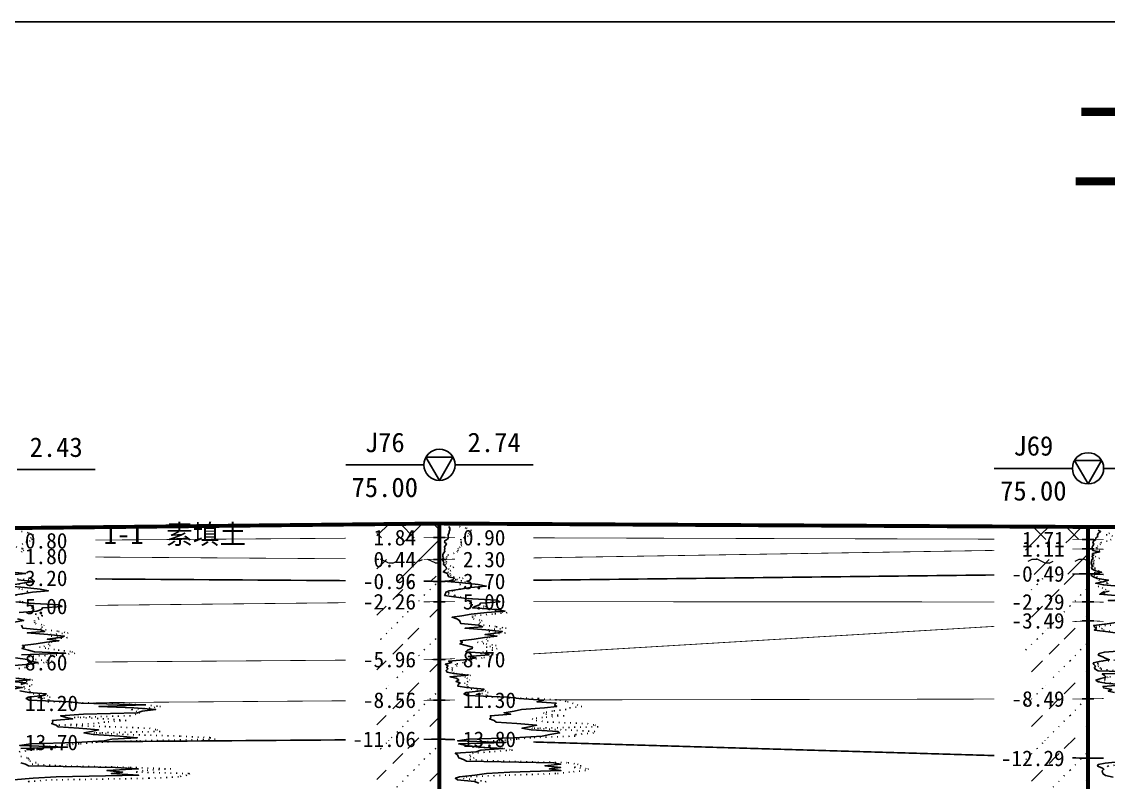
# Model space of a CAD drawing. Extents: x -37 to 3540, y -1485 to 297.
# Drawn here: x 1451.9 to 1591, y -1003.3 to -906 of the extents above; entities that cross this region are included whole.
import ezdxf
from ezdxf.enums import TextEntityAlignment as Align

# ---------------------------------------------------------------- set-up
doc = ezdxf.new("R2010")
doc.units = 0
doc.linetypes.add('DOT', pattern=[6.35, 0, -6.35])
doc.layers.get('0').update_dxf_attribs({"linetype": 'CONTINUOUS'})
for name, color, linetype in [('CURVE', 200, 'CONTINUOUS'), ('FRAME', 7, 'CONTINUOUS'), ('HOLE', 41, 'CONTINUOUS'), ('STRATUM', 241, 'CONTINUOUS')]:
    doc.layers.add(name, color=color, linetype=linetype)
doc.layers.add('HATCH', color=7, linetype='CONTINUOUS', lineweight=13)
doc.styles.add('ST', font='')
doc.styles.get('ST').set_extended_font_data('SimSun')
pattern_1 = [(45, (1459.3464, -1188), (-2.12132, 2.12132), [10, 0]), (135, (1459.3464, -1188), (-2.12132, -2.12132), [10, 0])]
pattern_2 = [(45, (1459.3464, -1188), (-4.24264, 4.24264), [10, 0]), (45, (1460.4074, -1191.182), (-2.12132, 6.36396), [3, -3])]
pattern_3 = [(45, (1459.3464, -1188), (-4.24264, 4.24264), [10, 0]), (45, (1460.4074, -1191.182), (-2.12132, 6.36396), [3, -3]), (26.565, (1460.4205, -1188.2536), (5.999823, 5.999812), [0.567, -12.849]), (0, (1459.8535, -1188.2536), (0, 6), [0.567, -5.433]), (26.565, (1457.765, -1188), (5.999823, 5.999812), [0.567, -12.849]), (0, (1458.272, -1187.7464), (0, 6), [0.567, -5.433]), (153.435, (1459.8535, -1188.2536), (-5.999818, -5e-06), [1.134, -12.2826]), (26.565, (1463.4205, -1185.2536), (5.999823, 5.999812), [0.567, -12.849]), (0, (1462.8535, -1185.2536), (0, 6), [0.567, -5.433]), (26.565, (1460.765, -1185), (5.999823, 5.999812), [0.567, -12.849]), (0, (1461.272, -1184.7464), (0, 6), [0.567, -5.433]), (153.435, (1462.8535, -1185.2536), (-5.999818, -5e-06), [1.134, -12.2826])]
pattern_4 = [(45, (1459.3464, -1188), (-7e-07, 6.99998), [1.97196, -7.92754]), (45, (1462.1593, -1185.171), (-7e-07, 6.99998), [1.99367, -7.90583]), (45, (1464.414, -1182.918), (-7e-07, 6.99998), [1.8136, -8.08588]), (26.565, (1459.3464, -1184.5), (7, 7), [0.0965, -15.55598]), (36.8699, (1460.0464, -1183.8), (7, 7), [0.19775, -34.80225]), (315, (1462.8464, -1181.024), (6.99998, 1e-06), [0.03305, -9.86644]), (26.565, (1462.8464, -1188), (7, 7), [0.14475, -15.50773]), (26.565, (1463.5464, -1187.3), (7, 7), [0.10528, -15.5472]), (90, (1463.8964, -1186.95), (-7, -5e-07), [0.02877, -6.97123]), (26.565, (1464.2464, -1186.6), (7, 7), [0.091, -31.21394]), (36.8699, (1464.9464, -1185.9), (7, 7), [0.1107, -34.8893]), (45, (1465.6464, -1185.2), (-2e-07, 6.99998), [0.10911, -9.79038]), (315, (1466.2605, -1184.452), (6.99998, 1e-06), [0.03305, -9.86644]), (36.8699, (1460.7464, -1183.1), (7, 7), [0.10224, -34.89776]), (53.1301, (1461.4464, -1182.4), (14, 21), [0.13438, -34.86562]), (53.1301, (1462.1464, -1181.7), (14, 21), [0.12625, -34.87375])]

# ---------------------------------------------------------------- blocks, each defined once
blk = doc.blocks.new('图头_剖面图A3')
at = {"style": 'ST'}
blk.add_text('工 程 地 质 剖 面 图', height=10, dxfattribs=at).set_placement((-15.09, 10.79), align=Align.MIDDLE_CENTER)
for tag, height, p in [('01_剖面号', 10, (64.41, 11.39)), ('03＿纵向比例', 4.6, (50.43, -5.28)), ('02_横向比例', 4.6, (-18.82, -5.99))]:
    blk.add_attdef(tag, text='', height=height, dxfattribs=at).set_placement(p, align=Align.MIDDLE_LEFT)
blk = doc.blocks.new('H_cpt_hole')
for p, q in [((-1.73, 1), (1.73, 1)), ((0, -2), (-1.73, 1)), ((1.73, 1), (0, -2))]:
    blk.add_line(p, q)
blk.add_circle((0, 0), 2)

msp = doc.modelspace()

# ---------------------------------------------------------------- hatches: boundary and pattern name
at = {"layer": 'HATCH'}
h = msp.add_hatch(dxfattribs=at)
h.set_pattern_fill('STT', color=50, style=0)
h.set_pattern_definition(pattern_1)
h.paths.add_polyline_path([(1505.39, -970.2), (1497.39, -970.28), (1497.39, -972.05), (1505.39, -972)])
h.paths.add_polyline_path([(1496.18, -973.48), (1502.88, -973.48), (1502.88, -970.55), (1496.18, -970.55)], flags=9)
h = msp.add_hatch(dxfattribs=at)
h.set_pattern_fill('FZNT', color=32, style=0)
h.set_pattern_definition(pattern_2)
h.paths.add_polyline_path([(1505.39, -972), (1497.39, -972.05), (1497.39, -974.74), (1505.39, -974.8)])
h.paths.add_polyline_path([(1496.18, -976.28), (1502.88, -976.28), (1502.88, -973.35), (1496.18, -973.35)], flags=9)
h.paths.add_polyline_path([(1496.18, -973.48), (1502.88, -973.48), (1502.88, -970.55), (1496.18, -970.55)], flags=9)
h = msp.add_hatch(dxfattribs=at)
h.set_pattern_fill('STT', color=50, style=0)
h.set_pattern_definition(pattern_1)
h.paths.add_polyline_path([(1588.41, -970.64), (1580.41, -970.6), (1580.41, -972.22), (1588.41, -972.24)])
h.paths.add_polyline_path([(1579.2, -973.73), (1585.89, -973.73), (1585.89, -970.81), (1579.2, -970.81)], flags=9)
h = msp.add_hatch(dxfattribs=at)
h.set_pattern_fill('YNFNT', color=251, style=0)
h.set_pattern_definition(pattern_3)
h.paths.add_polyline_path([(1588.41, -973.44), (1580.41, -973.57), (1580.41, -976.73), (1588.41, -976.64)])
h.paths.add_polyline_path([(1577.77, -978.13), (1585.9, -978.13), (1585.9, -975.2), (1577.77, -975.2)], flags=9)
h.paths.add_polyline_path([(1579.2, -974.93), (1585.89, -974.93), (1585.89, -972.01), (1579.2, -972.01)], flags=9)
h = msp.add_hatch(dxfattribs=at)
h.set_pattern_fill('FZNT', color=32, style=0)
h.set_pattern_definition(pattern_2)
h.paths.add_polyline_path([(1588.41, -972.24), (1580.41, -972.22), (1580.41, -973.57), (1588.41, -973.44)])
h.paths.add_polyline_path([(1579.2, -974.93), (1585.89, -974.93), (1585.89, -972.01), (1579.2, -972.01)], flags=9)
h.paths.add_polyline_path([(1579.2, -973.73), (1585.89, -973.73), (1585.89, -970.81), (1579.2, -970.81)], flags=9)
h = msp.add_hatch(dxfattribs=at)
h.set_pattern_fill('YNFNT', color=251, style=0)
h.set_pattern_definition(pattern_3)
h.paths.add_polyline_path([(1505.39, -974.8), (1497.39, -974.74), (1497.39, -977.54), (1505.39, -977.6)])
h.paths.add_polyline_path([(1494.75, -979.08), (1502.88, -979.08), (1502.88, -976.15), (1494.75, -976.15)], flags=9)
h.paths.add_polyline_path([(1496.18, -976.28), (1502.88, -976.28), (1502.88, -973.35), (1496.18, -973.35)], flags=9)
h = msp.add_hatch(dxfattribs=at)
h.set_pattern_fill('SZFT', color=52, style=0)
h.set_pattern_definition(pattern_4)
h.paths.add_polyline_path([(1505.39, -977.6), (1497.39, -977.54), (1497.39, -980.28), (1505.39, -980.2)])
h.paths.add_polyline_path([(1494.75, -981.68), (1502.88, -981.68), (1502.88, -978.75), (1494.75, -978.75)], flags=9)
h.paths.add_polyline_path([(1494.75, -979.08), (1502.88, -979.08), (1502.88, -976.15), (1494.75, -976.15)], flags=9)
h = msp.add_hatch(dxfattribs=at)
h.set_pattern_fill('SZFT', color=52, style=0)
h.set_pattern_definition(pattern_4)
h.paths.add_polyline_path([(1588.41, -976.64), (1580.41, -976.73), (1580.41, -980.24), (1588.41, -980.24)])
h.paths.add_polyline_path([(1577.77, -981.73), (1585.9, -981.73), (1585.9, -978.8), (1577.77, -978.8)], flags=9)
h.paths.add_polyline_path([(1577.77, -978.13), (1585.9, -978.13), (1585.9, -975.2), (1577.77, -975.2)], flags=9)
h = msp.add_hatch(dxfattribs=at)
h.set_pattern_fill('SZFT', color=52, style=0)
h.set_pattern_definition(pattern_4)
h.paths.add_polyline_path([(1505.39, -980.2), (1497.39, -980.28), (1497.39, -987.65), (1505.39, -987.6)])
h.paths.add_polyline_path([(1494.75, -989.08), (1502.88, -989.08), (1502.88, -986.15), (1494.75, -986.15)], flags=9)
h.paths.add_polyline_path([(1494.75, -981.68), (1502.88, -981.68), (1502.88, -978.75), (1494.75, -978.75)], flags=9)
h = msp.add_hatch(dxfattribs=at)
h.set_pattern_fill('SZFT', color=52, style=0)
h.set_pattern_definition(pattern_4)
h.paths.add_polyline_path([(1588.41, -980.24), (1587.66, -980.24), (1580.41, -980.24), (1580.41, -983.12), (1588.41, -982.64)])
h.paths.add_polyline_path([(1577.77, -984.13), (1585.9, -984.13), (1585.9, -981.2), (1577.77, -981.2)], flags=9)
h.paths.add_polyline_path([(1577.77, -981.73), (1585.9, -981.73), (1585.9, -978.8), (1577.77, -978.8)], flags=9)
h = msp.add_hatch(dxfattribs=at)
h.set_pattern_fill('SZFT', color=52, style=0)
h.set_pattern_definition(pattern_4)
h.paths.add_polyline_path([(1588.41, -982.64), (1580.41, -983.12), (1580.41, -992.66), (1588.41, -992.64)])
h.paths.add_polyline_path([(1577.77, -994.13), (1585.9, -994.13), (1585.9, -991.2), (1577.77, -991.2)], flags=9)
h.paths.add_polyline_path([(1577.77, -984.13), (1585.9, -984.13), (1585.9, -981.2), (1577.77, -981.2)], flags=9)
h = msp.add_hatch(dxfattribs=at)
h.set_pattern_fill('SZFT', color=52, style=0)
h.set_pattern_definition(pattern_4)
h.paths.add_polyline_path([(1505.39, -987.6), (1497.39, -987.65), (1497.39, -992.85), (1505.39, -992.8)])
h.paths.add_polyline_path([(1494.75, -994.28), (1502.88, -994.28), (1502.88, -991.35), (1494.75, -991.35)], flags=9)
h.paths.add_polyline_path([(1494.75, -989.08), (1502.88, -989.08), (1502.88, -986.15), (1494.75, -986.15)], flags=9)
h = msp.add_hatch(dxfattribs=at)
h.set_pattern_fill('SZFT', color=52, style=0)
h.set_pattern_definition(pattern_4)
h.paths.add_polyline_path([(1505.39, -992.8), (1497.39, -992.85), (1497.39, -997.85), (1505.39, -997.8)])
h.paths.add_polyline_path([(1493.32, -999.28), (1502.88, -999.28), (1502.88, -996.35), (1493.32, -996.35)], flags=9)
h.paths.add_polyline_path([(1494.75, -994.28), (1502.88, -994.28), (1502.88, -991.35), (1494.75, -991.35)], flags=9)
h = msp.add_hatch(dxfattribs=at)
h.set_pattern_fill('SZFT', color=52, style=0)
h.set_pattern_definition(pattern_4)
h.paths.add_polyline_path([(1588.41, -992.64), (1580.41, -992.66), (1580.41, -1000), (1588.41, -1000.24)])
h.paths.add_polyline_path([(1576.34, -1001.73), (1585.9, -1001.73), (1585.9, -998.8), (1576.34, -998.8)], flags=9)
h.paths.add_polyline_path([(1577.77, -994.13), (1585.9, -994.13), (1585.9, -991.2), (1577.77, -991.2)], flags=9)
h = msp.add_hatch(dxfattribs=at)
h.set_pattern_fill('SZFT', color=52, style=0)
h.set_pattern_definition(pattern_4)
h.paths.add_polyline_path([(1505.39, -997.8), (1497.39, -997.85), (1497.39, -1005.45), (1505.39, -1005.4)])
h.paths.add_polyline_path([(1493.32, -1006.88), (1502.88, -1006.88), (1502.88, -1003.95), (1493.32, -1003.95)], flags=9)
h.paths.add_polyline_path([(1493.32, -999.28), (1502.88, -999.28), (1502.88, -996.35), (1493.32, -996.35)], flags=9)
h = msp.add_hatch(dxfattribs=at)
h.set_pattern_fill('SZFT', color=52, style=0)
h.set_pattern_definition(pattern_4)
h.paths.add_polyline_path([(1588.41, -1000.24), (1580.41, -1000), (1580.41, -1006.34), (1588.41, -1006.44)])
h.paths.add_polyline_path([(1576.34, -1007.93), (1585.9, -1007.93), (1585.9, -1005), (1576.34, -1005)], flags=9)
h.paths.add_polyline_path([(1576.34, -1001.73), (1585.9, -1001.73), (1585.9, -998.8), (1576.34, -998.8)], flags=9)

# ---------------------------------------------------------------- linework, layer by layer
at = {"layer": 'CURVE', "color": 30, "linetype": 'Continuous'}
for points in [[(1506.61, -970.6), (1506.73, -970.8), (1506.72, -971), (1506.62, -971.2), (1506.65, -971.4), (1506.51, -971.6), (1506.5, -971.8), (1506.56, -972), (1506.4, -972.2), (1506.06, -972.4), (1506.05, -972.6), (1506.31, -972.8), (1506.17, -973), (1506.04, -973.2), (1506.1, -973.4), (1506.04, -973.6), (1506.06, -973.8), (1505.91, -974), (1505.81, -974.2), (1505.84, -974.4), (1505.89, -974.6), (1505.8, -974.8), (1505.88, -975), (1505.97, -975.2), (1505.91, -975.4), (1506.08, -975.6), (1506.25, -975.8), (1506.3, -976), (1506.07, -976.2), (1505.88, -976.4), (1506.41, -976.6), (1506.45, -976.8), (1506.58, -977), (1507.32, -977.2), (1507.12, -977.4), (1506.42, -977.6), (1508.33, -977.8), (1510.33, -978), (1511.39, -978.2), (1509.36, -978.4), (1508.08, -978.6), (1506.65, -978.8), (1506.19, -979), (1506.16, -979.2), (1506.04, -979.4), (1507.24, -979.6), (1508.86, -979.8), (1512.71, -980), (1513.14, -980.2), (1510.64, -980.4), (1510.53, -980.6), (1509.91, -980.8), (1509.64, -981), (1512.7, -981.2), (1513.8, -981.4), (1511.47, -981.6), (1509.43, -981.8), (1508.25, -982), (1507.01, -982.2), (1507.63, -982.4), (1507.97, -982.6), (1508.04, -982.8), (1508.14, -983), (1510.44, -983.2), (1510.91, -983.4), (1508.68, -983.6), (1511.31, -983.8), (1513.43, -984), (1512.89, -984.2), (1511.24, -984.4), (1512.75, -984.6), (1511.17, -984.8), (1509.85, -985), (1508.06, -985.2), (1508.32, -985.4), (1508.01, -985.6), (1508.83, -985.8), (1509.62, -986), (1509.59, -986.2), (1508.96, -986.4), (1508.75, -986.6), (1511.19, -986.8), (1511.73, -987), (1509.08, -987.2), (1510.07, -987.4), (1509.01, -987.6), (1506.55, -987.8), (1506.96, -988), (1506.16, -988.2), (1506.47, -988.4), (1506.32, -988.6), (1506.47, -988.8), (1506.23, -989), (1506.36, -989.2), (1507.21, -989.4), (1509.05, -989.6), (1506.73, -989.8), (1507.53, -990), (1507.86, -990.2), (1507.51, -990.4), (1508.04, -990.6), (1507.78, -990.8), (1507.73, -991), (1508.89, -991.2), (1511.11, -991.4), (1510.71, -991.6), (1508.8, -991.8), (1508.53, -992), (1508.93, -992.2), (1514.15, -992.4), (1515.57, -992.6), (1518.74, -992.8), (1517.87, -993), (1520.35, -993.2), (1520.13, -993.4), (1520.41, -993.6), (1518.82, -993.8), (1515.88, -994), (1514.95, -994.2), (1513.66, -994.4), (1514.52, -994.6), (1511.92, -994.8), (1511.98, -995), (1511.8, -995.2), (1512.39, -995.4), (1512.63, -995.6), (1515.29, -995.8), (1517.82, -996), (1516.91, -996.2), (1515.94, -996.4), (1517.14, -996.6), (1520.53, -996.8), (1520.76, -997), (1519.52, -997.2), (1518.54, -997.4), (1514.96, -997.6), (1509.12, -997.8), (1507.72, -998), (1513.86, -998.2), (1507.87, -998.4), (1508.78, -998.6), (1510.42, -998.8), (1513.52, -999), (1510.7, -999.2), (1510.08, -999.4), (1507.42, -999.6), (1507.72, -999.8), (1507.79, -1000), (1507.88, -1000.2), (1508.47, -1000.4), (1508.84, -1000.6), (1520, -1000.8), (1520.89, -1001), (1518.88, -1001.2), (1520.89, -1001.4), (1519.47, -1001.6), (1520.94, -1001.8), (1514.39, -1002), (1511.43, -1002.2), (1509.94, -1002.4), (1507.94, -1002.6), (1507.44, -1002.8), (1507.68, -1003), (1509.86, -1003.2), (1510.41, -1003.4)], [(1589.71, -971.04), (1590.02, -971.24), (1589.74, -971.44), (1589.61, -971.64), (1589.67, -971.84), (1589.4, -972.04), (1589.42, -972.24), (1589.11, -972.44), (1589.01, -972.64), (1589.14, -972.84), (1589.02, -973.04), (1588.92, -973.24), (1588.94, -973.44), (1589.03, -973.64), (1589.91, -973.84), (1588.99, -974.04), (1588.96, -974.24), (1588.95, -974.44), (1589.06, -974.64), (1588.88, -974.84), (1588.85, -975.04), (1588.83, -975.24), (1588.87, -975.44), (1588.98, -975.64), (1588.85, -975.84), (1588.95, -976.04), (1589.36, -976.24), (1590.16, -976.44), (1588.93, -976.64), (1588.79, -976.84), (1589.12, -977.04), (1589.59, -977.24), (1591.02, -977.44), (1590.35, -977.64), (1589.39, -977.84), (1590.38, -978.04), (1592.78, -978.24)], [(1450.19, -976.4), (1452.44, -976.6), (1450.01, -976.8)], [(1451.39, -977.4), (1453.52, -977.6), (1452.26, -977.8), (1451.06, -978)], [(1450.36, -978.2), (1452.27, -978.4), (1454.27, -978.6), (1455.33, -978.8), (1453.3, -979), (1452.02, -979.2), (1450.59, -979.4)], [(1591.1, -978.84), (1590.29, -979.04), (1589.9, -979.24), (1592.38, -979.44)], [(1451.18, -980.2), (1452.8, -980.4), (1456.65, -980.6), (1457.08, -980.8), (1454.58, -981), (1454.47, -981.2), (1453.85, -981.4), (1451.58, -981.6)], [(1595.34, -979.84), (1590.99, -980.04), (1595.82, -980.24)], [(1451.37, -982.4), (1452.19, -982.6), (1450.95, -982.8)], [(1451.91, -983.2), (1451.98, -983.4), (1452.08, -983.6), (1454.38, -983.8), (1454.85, -984), (1452.62, -984.2), (1455.25, -984.4), (1457.37, -984.6), (1456.83, -984.8), (1455.18, -985), (1456.69, -985.2), (1455.11, -985.4), (1453.79, -985.6), (1452, -985.8), (1452.26, -986), (1451.95, -986.2), (1452.77, -986.4), (1453.56, -986.6), (1457.53, -986.8), (1451.9, -987)], [(1592.26, -982.84), (1590.86, -983.04), (1589.15, -983.24), (1589.28, -983.44), (1589.49, -983.64), (1589.22, -983.84), (1590.99, -984.04), (1592.2, -984.24)], [(1451.13, -987.4), (1452.67, -987.6), (1453.02, -987.8), (1454.01, -988), (1452.95, -988.2), (1450.49, -988.4)], [(1593.33, -986.44), (1590.51, -986.64), (1589.82, -986.84), (1589.72, -987.04), (1590.32, -987.24), (1590.6, -987.44), (1591.15, -987.64), (1589.85, -987.84), (1589.07, -988.04), (1589.17, -988.24), (1589.36, -988.44), (1589.23, -988.64), (1589.33, -988.84), (1589.7, -989.04), (1596.66, -989.24), (1590.23, -989.44), (1590.53, -989.64), (1590.72, -989.84), (1590.03, -990.04), (1589.42, -990.24), (1589.72, -990.44), (1590.64, -990.64), (1592.98, -990.84), (1590.34, -991.04), (1590.41, -991.24), (1591.45, -991.44), (1590.99, -991.64), (1591.79, -991.84)], [(1451.15, -990), (1452.99, -990.2), (1450.67, -990.4), (1452.47, -990.6), (1451.8, -990.8)], [(1450.45, -991), (1451.98, -991.2), (1450.72, -991.4)], [(1451.67, -991.6), (1452.83, -991.8), (1455.05, -992), (1454.65, -992.2), (1452.74, -992.4), (1452.47, -992.6), (1452.87, -992.8), (1458.09, -993), (1459.51, -993.2), (1467.68, -993.4), (1461.81, -993.6), (1466.29, -993.8), (1469.07, -994), (1467.35, -994.2), (1466.76, -994.4), (1459.82, -994.6), (1456.89, -994.8), (1457.6, -995), (1458.46, -995.2), (1455.86, -995.4), (1455.92, -995.6), (1455.74, -995.8), (1456.33, -996), (1456.57, -996.2), (1459.23, -996.4), (1461.76, -996.6), (1460.85, -996.8), (1459.88, -997), (1461.08, -997.2), (1464.47, -997.4), (1466.7, -997.6), (1463.46, -997.8), (1462.48, -998), (1458.9, -998.2), (1453.06, -998.4), (1451.66, -998.6), (1457.8, -998.8), (1451.81, -999)], [(1451.82, -1000.8), (1452.41, -1001), (1452.78, -1001.2), (1463.94, -1001.4), (1466.83, -1001.6), (1462.82, -1001.8), (1464.83, -1002), (1463.41, -1002.2), (1466.88, -1002.4), (1456.33, -1002.6), (1453.37, -1002.8), (1450.88, -1003)], [(1592.76, -1000.64), (1590.61, -1000.84), (1589.7, -1001.04), (1589.64, -1001.24), (1590.19, -1001.44), (1590.45, -1001.64), (1590.23, -1001.84), (1590.27, -1002.04), (1590.36, -1002.24), (1590.64, -1002.44), (1591.64, -1002.64)]]:
    msp.add_lwpolyline(points, dxfattribs=at)
at = {"layer": 'CURVE', "color": 100, "linetype": 'DOT', "ltscale": 0.1}
for points in [[(1507.95, -970.6), (1508.86, -970.8), (1509.45, -971), (1509.44, -971.2), (1509.1, -971.4), (1509.31, -971.6), (1509.07, -971.8), (1508.58, -972), (1508.11, -972.2), (1508.17, -972.4), (1508.15, -972.6), (1508.16, -972.8), (1508.26, -973), (1508.01, -973.2), (1507.83, -973.4), (1507.77, -973.6), (1507.71, -973.8), (1507.27, -974), (1506.51, -974.2), (1506.35, -974.4), (1506.29, -974.6), (1506.17, -974.8), (1506.24, -975), (1506.31, -975.2), (1506.17, -975.4), (1506.75, -975.6), (1507.21, -975.8), (1506.53, -976), (1506.83, -976.2), (1506.47, -976.4), (1506.71, -976.6), (1506.79, -976.8), (1507.17, -977), (1508.42, -977.2), (1507.41, -977.4), (1508.63, -977.6), (1508.79, -977.8), (1508, -978), (1508.67, -978.2), (1508.82, -978.4), (1508.03, -978.6), (1507.06, -978.8), (1506.58, -979), (1506.52, -979.2), (1507.35, -979.4), (1508.05, -979.6), (1509.08, -979.8), (1509.41, -980), (1509.55, -980.2), (1509.24, -980.4), (1509.56, -980.6), (1511.38, -980.8), (1510.97, -981), (1511.77, -981.2), (1512.7, -981.4), (1514.05, -981.6), (1512.2, -981.8), (1509.62, -982), (1509.62, -982.2), (1509.74, -982.4), (1510.87, -982.6), (1510.63, -982.8), (1510.43, -983), (1511.01, -983.2), (1512.67, -983.4), (1513.94, -983.6), (1511.64, -983.8), (1511.73, -984), (1513.83, -984.2), (1511.37, -984.4), (1512.52, -984.6), (1511.54, -984.8), (1511.35, -985), (1511.63, -985.2), (1510.26, -985.4), (1511.36, -985.6), (1512.66, -985.8), (1511.39, -986), (1512.79, -986.2), (1512.21, -986.4), (1511.01, -986.6), (1510.7, -986.8), (1512.74, -987), (1511.89, -987.2), (1510.87, -987.4), (1509.52, -987.6), (1508.85, -987.8), (1508.45, -988), (1507.43, -988.2), (1507.67, -988.4), (1507.04, -988.6), (1507.02, -988.8), (1506.98, -989), (1507.21, -989.2), (1507.53, -989.4), (1509.36, -989.6), (1508.66, -989.8), (1508.9, -990), (1509.3, -990.2), (1509.05, -990.4), (1508.61, -990.6), (1508.88, -990.8), (1509.05, -991), (1508.95, -991.2), (1509.45, -991.4), (1511.25, -991.6), (1511.62, -991.8), (1510.6, -992), (1511.61, -992.2), (1511.34, -992.4), (1518.06, -992.6), (1520.78, -992.8), (1521.76, -993), (1522.41, -993.2), (1523, -993.4), (1523.63, -993.6), (1522.12, -993.8), (1521.6, -994), (1519.87, -994.2), (1518.71, -994.4), (1519.01, -994.6), (1521.34, -994.8), (1518.6, -995), (1517.27, -995.2), (1517.75, -995.4), (1519.19, -995.6), (1524.33, -995.8), (1525.28, -996), (1525.69, -996.2), (1517.22, -996.4), (1521.51, -996.6), (1525.3, -996.8), (1525.11, -997), (1522.74, -997.2), (1522.75, -997.4), (1517.07, -997.6), (1515.32, -997.8), (1512.37, -998), (1510.72, -998.2), (1510.72, -998.4), (1510.22, -998.6), (1509.64, -998.8), (1513.63, -999), (1514.73, -999.2), (1511.87, -999.4), (1509.71, -999.6), (1509.28, -999.8), (1509.31, -1000), (1509.85, -1000.2), (1509.3, -1000.4), (1512.83, -1000.6), (1521.87, -1000.8), (1523.07, -1001), (1523.52, -1001.2), (1522.62, -1001.4), (1524.48, -1001.6), (1524.1, -1001.8), (1522.05, -1002), (1520.27, -1002.2), (1513.89, -1002.4), (1508.91, -1002.6), (1508.46, -1002.8), (1509.93, -1003), (1511.35, -1003.2), (1510.83, -1003.4)], [(1451.89, -971.2), (1452.8, -971.4), (1453.39, -971.6), (1453.38, -971.8), (1453.04, -972), (1453.25, -972.2), (1453.01, -972.4), (1452.52, -972.6), (1452.05, -972.8), (1451.61, -973)], [(1591.16, -971.44), (1590.74, -971.64), (1591.74, -971.84)], [(1451.19, -973.2), (1452, -973.4), (1452.2, -973.6), (1451.95, -973.8), (1451.77, -974)], [(1591.36, -972.24), (1590.86, -972.44), (1590.11, -972.64), (1589.99, -972.84), (1589.68, -973.04), (1589.51, -973.24), (1589.55, -973.44), (1589.93, -973.64), (1589.47, -973.84), (1589.11, -974.04), (1589.1, -974.24), (1589.32, -974.44), (1589.88, -974.64), (1589.2, -974.84), (1589.12, -975.04), (1589.1, -975.24), (1589.12, -975.44), (1589.09, -975.64), (1589.24, -975.84), (1589.29, -976.04), (1589.84, -976.24), (1589.29, -976.44), (1589.25, -976.64), (1589.14, -976.84), (1589.51, -977.04), (1590.04, -977.24), (1589.81, -977.44), (1590.01, -977.64), (1590.97, -977.84), (1590.46, -978.04), (1589.72, -978.24), (1590.21, -978.44), (1590.74, -978.64), (1590.41, -978.84), (1590.49, -979.04), (1590.49, -979.24), (1591.16, -979.44)], [(1450.65, -977.2), (1452.73, -977.4), (1453.61, -977.6), (1452.36, -977.8), (1451.35, -978)], [(1450.83, -978.4), (1451.94, -978.6), (1452.61, -978.8), (1452.76, -979), (1451.97, -979.2), (1451, -979.4)], [(1450.19, -980), (1451.99, -980.2), (1453.02, -980.4), (1453.35, -980.6), (1453.49, -980.8), (1453.18, -981), (1453.5, -981.2), (1453.32, -981.4), (1452.91, -981.6), (1453.71, -981.8), (1454.64, -982), (1453.99, -982.2), (1454.14, -982.4), (1453.56, -982.6), (1453.56, -982.8), (1453.68, -983), (1454.81, -983.2), (1454.57, -983.4), (1454.37, -983.6), (1454.95, -983.8), (1456.61, -984), (1457.88, -984.2), (1455.58, -984.4), (1455.67, -984.6), (1457.77, -984.8), (1455.31, -985), (1456.46, -985.2), (1455.48, -985.4), (1455.29, -985.6), (1455.57, -985.8), (1454.2, -986), (1455.3, -986.2), (1456.6, -986.4), (1458.33, -986.6), (1458.73, -986.8), (1457.15, -987), (1452.95, -987.2), (1452.64, -987.4), (1453.68, -987.6), (1455.83, -987.8), (1454.81, -988), (1453.46, -988.2), (1452.79, -988.4), (1452.39, -988.6), (1451.37, -988.8)], [(1593.54, -983.04), (1590.64, -983.24), (1589.43, -983.44), (1590.17, -983.64), (1590.37, -983.84), (1591.48, -984.04)], [(1592.55, -987.64), (1589.81, -987.84), (1589.68, -988.04), (1589.68, -988.24), (1589.7, -988.44), (1589.96, -988.64), (1590.06, -988.84), (1592.23, -989.04)], [(1451.47, -990), (1453.3, -990.2), (1452.6, -990.4), (1451.84, -990.6), (1453.24, -990.8), (1452.99, -991), (1451.55, -991.2), (1452.82, -991.4), (1452.99, -991.6), (1452.89, -991.8), (1453.39, -992), (1455.19, -992.2), (1455.56, -992.4), (1454.54, -992.6), (1455.55, -992.8), (1455.28, -993), (1462, -993.2), (1467.72, -993.4), (1469.7, -993.6), (1468.35, -993.8), (1465.94, -994), (1466.57, -994.2), (1467.06, -994.4), (1466.54, -994.6), (1465.81, -994.8), (1458.65, -995), (1462.95, -995.2), (1465.28, -995.4), (1462.54, -995.6), (1461.21, -995.8), (1456.69, -996), (1463.13, -996.2), (1468.27, -996.4), (1469.22, -996.6), (1469.63, -996.8), (1461.16, -997), (1465.45, -997.2), (1472.24, -997.4), (1476.05, -997.6), (1476.68, -997.8), (1466.69, -998), (1461.01, -998.2), (1459.26, -998.4), (1456.31, -998.6), (1454.66, -998.8), (1454.66, -999), (1453.16, -999.2), (1451.58, -999.4)], [(1592.76, -989.64), (1590.99, -989.84), (1590.57, -990.04), (1590.61, -990.24), (1589.75, -990.44), (1591.33, -990.64)], [(1451.81, -1000), (1452.75, -1000.2), (1452.82, -1000.4), (1452.95, -1000.6), (1453.79, -1000.8), (1453.24, -1001), (1456.77, -1001.2), (1465.81, -1001.4), (1471.01, -1001.6), (1467.46, -1001.8), (1466.56, -1002), (1473.42, -1002.2), (1473.04, -1002.4), (1471.99, -1002.6), (1468.21, -1002.8), (1455.83, -1003), (1452.85, -1003.2), (1452.4, -1003.4)], [(1592.51, -1001.04), (1590.86, -1001.24), (1591.16, -1001.44)]]:
    msp.add_lwpolyline(points, dxfattribs=at)
at = {"layer": 'FRAME', "linetype": 'Continuous'}
msp.add_line((2120.07, -906), (1242.61, -906), dxfattribs=at)
at = {"layer": 'HOLE', "linetype": 'Continuous'}
for points in [[(1451.33, -963.3), (1461.33, -963.3)], [(1503.39, -962.7), (1493.39, -962.7)], [(1507.39, -962.7), (1517.39, -962.7)], [(1586.41, -963.14), (1576.41, -963.14)], [(1590.41, -963.14), (1600.41, -963.14)], [(1504.64, -972), (1506.14, -972)], [(1587.66, -972.24), (1589.16, -972.24)], [(1587.66, -973.44), (1589.16, -973.44)], [(1504.64, -974.8), (1506.14, -974.8)], [(1504.64, -977.6), (1506.14, -977.6)], [(1587.66, -976.64), (1589.16, -976.64)], [(1504.64, -980.2), (1506.14, -980.2)], [(1587.66, -980.24), (1589.16, -980.24)], [(1587.66, -982.64), (1589.16, -982.64)], [(1504.64, -987.6), (1506.14, -987.6)], [(1504.64, -992.8), (1506.14, -992.8)], [(1587.66, -992.64), (1589.16, -992.64)], [(1504.64, -997.8), (1506.14, -997.8)], [(1587.66, -1000.24), (1589.16, -1000.24)]]:
    msp.add_lwpolyline(points, dxfattribs=at)
at = {"layer": 'HOLE', "linetype": 'Continuous', "const_width": 0.5}
for points in [[(1505.39, -970.2), (1505.39, -1118.9)], [(1588.41, -970.64), (1588.41, -1119.34)]]:
    msp.add_lwpolyline(points, dxfattribs=at)
at = {"layer": 'STRATUM', "linetype": 'Continuous'}
for points, const_width in [([(1271.01, -970.68), (1291.01, -970.68), (1370.17, -970.49), (1449.33, -970.8), (1505.39, -970.2), (1588.41, -970.64), (1652.41, -970.54)], 0.5), ([(1461.33, -972.32), (1477.36, -972.2), (1493.39, -972.08)], 0.1), ([(1503.39, -972.01), (1505.39, -972), (1507.39, -972)], 0.1), ([(1517.39, -972.03), (1546.9, -972.12), (1576.41, -972.2)], 0.1), ([(1586.41, -972.23), (1588.41, -972.24), (1590.41, -972.23)], 0.1), ([(1586.41, -973.47), (1588.41, -973.44), (1590.41, -973.49)], 0.1), ([(1461.33, -974.49), (1477.36, -974.6), (1493.39, -974.71)], 0.1), ([(1503.39, -974.78), (1505.39, -974.8), (1507.39, -974.76)], 0.1), ([(1517.39, -974.6), (1546.9, -974.12), (1576.41, -973.64)], 0.1), ([(1461.33, -977.29), (1477.36, -977.4), (1493.39, -977.51)], 0.2), ([(1503.39, -977.58), (1505.39, -977.6), (1507.39, -977.57)], 0.2), ([(1517.39, -977.46), (1546.9, -977.12), (1576.41, -976.78)], 0.2), ([(1586.41, -976.66), (1588.41, -976.64), (1590.41, -976.71)], 0.2), ([(1461.33, -980.67), (1477.36, -980.5), (1493.39, -980.33)], 0.1), ([(1503.39, -980.22), (1505.39, -980.2), (1507.39, -980.2)], 0.1), ([(1517.39, -980.2), (1546.9, -980.22), (1576.41, -980.23)], 0.1), ([(1586.41, -980.24), (1588.41, -980.24), (1590.41, -980.26)], 0.1), ([(1586.41, -982.76), (1588.41, -982.64), (1590.41, -982.72)], 0.1), ([(1517.39, -986.88), (1546.9, -985.12), (1576.41, -983.36)], 0.1), ([(1503.39, -987.61), (1505.39, -987.6), (1507.39, -987.48)], 0.1), ([(1461.33, -987.92), (1477.36, -987.8), (1493.39, -987.68)], 0.1), ([(1461.33, -993.12), (1477.36, -993), (1493.39, -992.88)], 0.1), ([(1503.39, -992.81), (1505.39, -992.8), (1507.39, -992.79)], 0.1), ([(1517.39, -992.77), (1546.9, -992.72), (1576.41, -992.66)], 0.1), ([(1586.41, -992.64), (1588.41, -992.64), (1590.41, -992.59)], 0.1), ([(1461.33, -998.12), (1477.36, -998), (1493.39, -997.88)], 0.2), ([(1503.39, -997.81), (1505.39, -997.8), (1507.39, -997.85)], 0.2), ([(1517.39, -998.15), (1546.9, -999.02), (1576.41, -999.89)], 0.2), ([(1586.41, -1000.18), (1588.41, -1000.24), (1590.41, -1000.21)], 0.2)]:
    msp.add_lwpolyline(points, dxfattribs=dict(at, const_width=const_width))

# ---------------------------------------------------------------- block references
at = {"layer": 'FRAME'}
msp.add_blockref('图头_剖面图A3', (1669.35, -932.7), dxfattribs=at)
at = {"layer": 'HOLE'}
for p in [(1505.39, -962.7), (1588.41, -963.14)]:
    msp.add_blockref('H_cpt_hole', p, dxfattribs=at)

# ---------------------------------------------------------------- texts
at = {"layer": 'HOLE', "style": 'ST'}
for s, p in [('2.43', (1456.33, -960.43)), ('J76', (1498.39, -959.82)), ('2.74', (1512.39, -959.82)), ('J69', (1581.41, -960.26)), ('75.00', (1498.39, -965.57)), ('75.00', (1581.41, -966.01))]:
    msp.add_text(s, height=2.5, dxfattribs=at).set_placement(p, align=Align.MIDDLE_CENTER)
for s, p in [('0.80', (1452.33, -972.4)), ('0.90', (1508.39, -972)), ('1.80', (1452.33, -974.4)), ('2.30', (1508.39, -974.8)), ('3.20', (1452.33, -977.2)), ('3.70', (1508.39, -977.6)), ('5.00', (1452.33, -980.8)), ('5.00', (1508.39, -980.2)), ('8.60', (1452.33, -988)), ('8.70', (1508.39, -987.6)), ('11.20', (1452.33, -993.2)), ('11.30', (1508.39, -992.8)), ('13.80', (1508.39, -997.8)), ('13.70', (1452.33, -998.2))]:
    msp.add_text(s, height=2, dxfattribs=at).set_placement(p, align=Align.MIDDLE_LEFT)
for s, p in [('1.84', (1502.39, -972)), ('1.71', (1585.41, -972.24)), ('1.11', (1585.41, -973.44)), ('0.44', (1502.39, -974.8)), ('-0.49', (1585.41, -976.64)), ('-0.96', (1502.39, -977.6)), ('-2.26', (1502.39, -980.2)), ('-2.29', (1585.41, -980.24)), ('-3.49', (1585.41, -982.64)), ('-5.96', (1502.39, -987.6)), ('-8.56', (1502.39, -992.8)), ('-8.49', (1585.41, -992.64)), ('-11.06', (1502.39, -997.8)), ('-12.29', (1585.41, -1000.24))]:
    msp.add_text(s, height=2, dxfattribs=at).set_placement(p, align=Align.MIDDLE_RIGHT)
at = {"layer": 'STRATUM', "style": 'ST'}
for s, p in [('1-1', (1462.41, -971.56)), ('素填土', (1470.41, -971.56))]:
    msp.add_text(s, height=2.5, dxfattribs=at).set_placement(p, align=Align.MIDDLE_LEFT)

doc.saveas('drawing.dxf')
